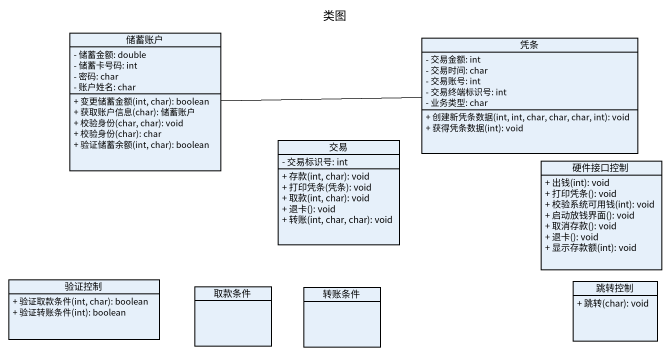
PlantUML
@startuml
title 类图
hide circle
hide empty members
skinparam classAttributeIconSize 0
class 储蓄账户 {
  - 储蓄金额: double
  - 储蓄卡号码: int
  - 密码: char
  - 账户姓名: char
  + 变更储蓄金额(int, char): boolean
  + 获取账户信息(char): 储蓄账户
  + 校验身份(char, char): void
  + 校验身份(char): char
  + 验证储蓄余额(int, char): boolean
}
class 凭条 {
  - 交易金额: int
  - 交易时间: char
  - 交易账号: int
  - 交易终端标识号: int
  - 业务类型: char
  + 创建新凭条数据(int, int, char, char, char, int): void
  + 获得凭条数据(int): void
}
class 交易 {
  - 交易标识号: int
  + 存款(int, char): void
  + 打印凭条(凭条): void
  + 取款(int, char): void
  + 退卡(): void
  + 转账(int, char, char): void
}
class 硬件接口控制 {
  + 出钱(int): void
  + 打印凭条(): void
  + 校验系统可用钱(int): void
  + 启动放钱界面(): void
  + 取消存款(): void
  + 退卡(): void
  + 显示存款额(int): void
}
class 验证控制 {
  + 验证取款条件(int, char): boolean
  + 验证转账条件(int): boolean
}
class 取款条件
class 转账条件
class 跳转控制 {
  + 跳转(char): void
}
储蓄账户 -right- 凭条
@enduml
